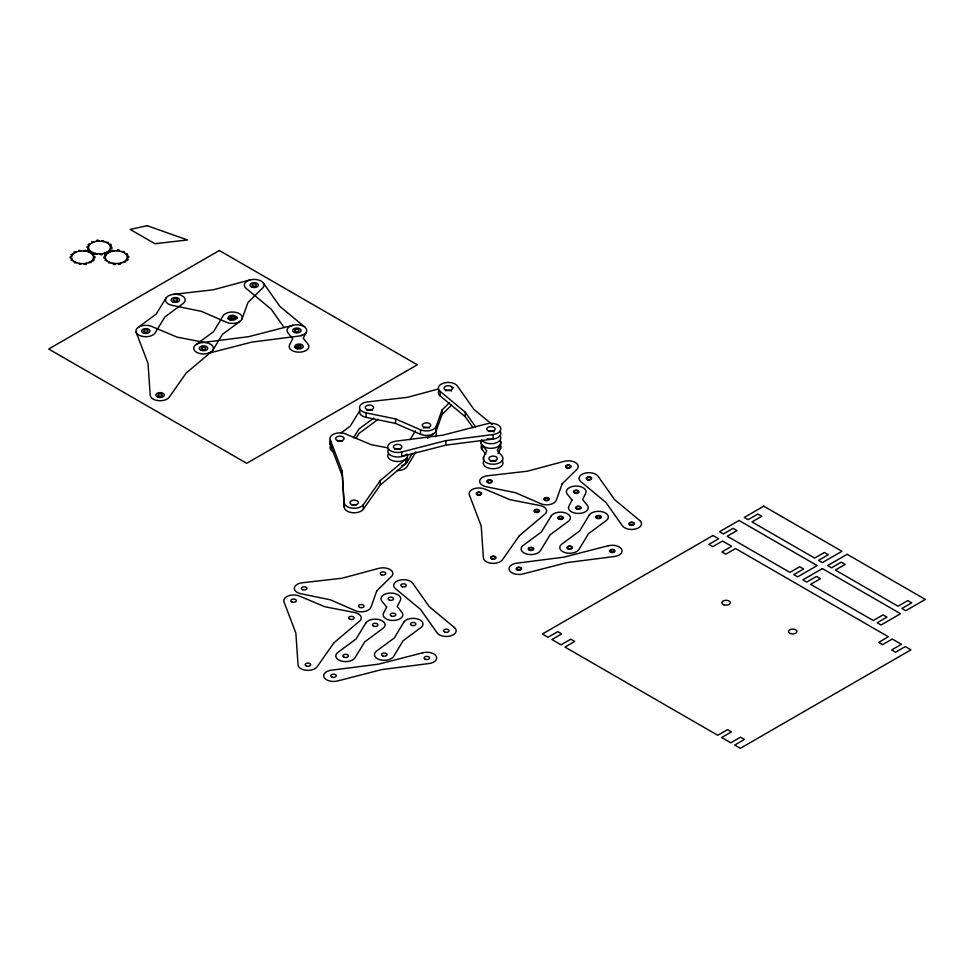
<?xml version="1.0" encoding="UTF-8"?>
<svg xmlns="http://www.w3.org/2000/svg" width="974" height="974" viewBox="0 0 974 974"><rect width="100%" height="100%" fill="white"/><g stroke="black" fill="none" stroke-linecap="round" stroke-linejoin="round"><path stroke-width="1.46" d="M113.24 263.321C112.278 264.685 115.736 265.062 115.626 263.564M117.002 250.829C116.868 249.368 120.313 249.636 119.388 251.073M242.1 318.875L247.968 302.451L263.029 287.634A9.874 5.698 0 0 0 259.961 280.488A9.874 5.698 0 0 0 247.25 281.048A9.874 5.698 0 0 0 246.069 288.365L271.174 309.172L284.14 327.532M442.05 409.993L442.05 414.498L436.169 430.922L436.169 426.405L442.05 409.993L449.404 402.761M79.052 263.333L79.271 264.283L81.414 263.625M83.667 250.927L85.809 250.269L86.041 251.219M95.233 253.374L95.342 254.336L97.558 253.776M101.43 241.211L103.658 240.639L103.755 241.601M306.372 332.097L303.231 338.246L307.967 344.053A9.874 5.698 0 0 1 299.809 352.162A9.874 5.698 0 0 1 289.57 344.869L292.699 338.721L287.963 332.925A9.874 5.698 0 0 1 293.357 325.17A9.874 5.698 0 0 1 306.347 328.847A9.874 5.698 0 0 1 299.03 336.054L251.791 342.105L207.596 353.489M502.048 460.605A9.874 5.698 0 0 1 493.879 468.725A9.874 5.698 0 0 1 483.64 461.433L483.64 456.916L486.781 450.767L482.045 444.972A9.874 5.698 0 0 1 481.692 440.601M481.667 440.723A9.874 5.698 0 0 0 491.139 448.332A9.874 5.698 0 0 0 500.161 440.552A9.874 5.698 0 0 1 500.441 444.144L497.312 450.292L502.048 456.1A9.874 5.698 0 0 1 493.879 464.208A9.874 5.698 0 0 1 483.64 456.916M497.933 453.58L500.441 448.661L500.441 444.144M230.156 319.91L231.288 319.691L232.433 317.719L227.879 318.595M296.766 348.668L297.91 348.448L299.042 346.476L294.489 347.353M212.904 350.153L222.401 334.386L240.201 321.237M410.054 439.724L415.399 430.861M406.986 462.2L412.319 453.336M415.886 451.936L406.986 466.716A9.874 5.698 0 0 1 397.015 470.527M166.03 298.056L156.181 314.103L138.016 327.507M360.1 410.115L350.25 426.149L341.168 432.858M353.489 437.959L359.029 428.937L373.785 418.041M355.948 438.458L359.029 433.442L377.194 420.038A9.874 5.698 0 0 0 378.058 419.283M363.314 509.244L363.314 504.727L380.286 480.559L405.805 459.034L405.805 463.551L380.286 485.064L363.314 509.244A9.874 5.698 0 0 1 352.466 512.714A9.874 5.698 0 0 1 344.297 507.32L342.105 470.941L330.223 439.785A9.874 5.698 0 0 1 334.472 433.795A9.874 5.698 0 0 1 345.685 433.954L371.057 444.631L387.421 447.809M442.05 414.498L451.51 405.208M211.723 351.504L186.204 373.018L169.233 397.185A9.874 5.698 0 0 1 158.385 400.667A9.874 5.698 0 0 1 150.215 395.274L148.024 363.399L136.153 332.256M108.942 261.945L108.431 262.834L110.914 262.761M121.726 251.633L124.197 251.548L123.686 252.449M74.84 261.86L74.243 262.712L76.763 262.712M88.33 251.84L90.838 251.84L90.241 252.692M195.798 344.772L213.61 331.623L223.095 315.844A9.874 5.698 0 0 1 236.621 312.557A9.874 5.698 0 0 1 240.882 320.665A9.874 5.698 0 0 1 226.479 322.272L201.508 311.388L172.033 305.337A9.874 5.698 0 0 1 166.444 297.496A9.874 5.698 0 0 1 180.555 295.122A9.874 5.698 0 0 1 183.112 303.474L164.947 316.891L155.097 332.925A9.874 5.698 0 0 1 141.62 336.188A9.874 5.698 0 0 1 137.285 328.128A9.874 5.698 0 0 1 151.603 326.412L176.976 337.089L206.732 342.885A9.874 5.698 0 0 1 211.334 351.809A9.874 5.698 0 0 1 195.214 351.31A9.874 5.698 0 0 1 201.435 342.714L248.674 336.663L292.87 325.279M427.598 438.215L434.282 433.284M91.239 251.73L90.521 252.558L93.029 252.668M105.959 242.319L108.467 242.416L107.761 243.257M236.597 317.5L237.546 317.39L236.597 318.376L235.647 317.828L237.364 317.938M302.317 335.251L301.063 335.653M106.093 259.632L104.961 260.302L107.262 260.862M125.366 253.532L127.667 254.092L126.535 254.762M72.161 259.474L70.992 260.119L73.245 260.728M91.836 253.824L94.101 254.433L92.92 255.078M250.014 279.94L213.209 289.814L173.409 294.367M438.434 388.991L407.29 397.343L367.49 401.909A9.874 5.698 0 0 0 359.564 407.083A9.874 5.698 0 0 0 366.102 412.879L395.59 418.917L420.549 429.802A9.874 5.698 0 0 0 436.169 426.405M401.678 451.997L445.873 440.613L493.112 434.562A9.874 5.698 0 0 0 500.344 427.209A9.874 5.698 0 0 0 486.951 423.8L442.756 435.183L395.517 441.234A9.874 5.698 0 0 0 388.273 448.588A9.874 5.698 0 0 0 401.678 451.997L401.678 456.514L445.873 445.13L493.112 439.079L493.112 434.562M88.865 249.234C86.382 248.845 88.366 251.828 89.778 250.525M109.21 244.45C110.586 243.123 112.716 246.191 110.123 245.74M228.44 318.924L229.584 318.705M229.012 319.253L230.156 319.034M229.584 319.582L230.716 319.362M295.061 347.681L296.193 347.462M295.633 348.01L296.766 347.791M296.193 348.339L297.338 348.12M105.277 256.832C103.317 255.821 103.232 259.194 105.411 258.232M127.217 256.162C129.311 255.115 129.432 258.67 127.35 257.562A11.055 6.38 0 0 1 110.245 262.53A11.055 6.38 0 0 1 111.353 251.499A11.055 6.38 0 0 1 127.35 257.562M71.54 256.661C69.653 255.638 69.361 258.987 71.577 258.061M93.516 256.503C95.598 255.48 95.622 258.974 93.541 257.903A11.055 6.38 0 0 1 76.118 262.469A11.055 6.38 0 0 1 77.969 251.462A11.055 6.38 0 0 1 93.541 257.903M88.61 246.398C86.82 245.265 86.126 248.589 88.464 247.798M110.537 247.177C112.838 246.312 112.205 249.758 110.391 248.577A11.055 6.38 0 0 1 92.42 252.388A11.055 6.38 0 0 1 95.683 241.503A11.055 6.38 0 0 1 110.391 248.577M359.954 410.383A9.874 5.698 0 0 0 366.102 417.383L395.59 423.434L420.549 434.319A9.874 5.698 0 0 0 432.213 434.416A9.874 5.698 0 0 0 435.902 428.024M106.653 254.104C105.509 252.826 103.074 255.529 105.716 255.395M126.912 258.999C129.591 258.877 127.01 261.641 125.975 260.289M73.099 253.958L70.883 254.579L72.076 255.237M93.017 259.327C95.659 259.279 93.029 261.921 91.982 260.594M90.509 243.78L88.184 244.34L89.316 244.998M109.672 249.977C112.29 250.026 109.453 252.558 108.491 251.195M295.621 347.134L297.91 348.448M229.012 318.376L231.288 319.691M109.928 251.986L107.396 252.096L108.114 252.911M124.514 261.482L125.208 262.31L122.7 262.408M76.52 251.925L74.012 251.962L74.645 252.814M90.436 261.738L91.081 262.59L88.561 262.627M94.186 241.893L91.678 241.82L92.201 242.696M106.799 252.278L107.298 253.179L104.815 253.082M492.223 424.579L473.973 409.457L457.39 385.984A9.874 5.698 0 0 0 443.535 383.123A9.874 5.698 0 0 0 440.151 391.39L440.151 395.907L465.243 416.702L473.096 427.829M440.151 391.39L465.243 412.197L475.714 427.014M304.996 327.227L279.903 306.433L263.321 282.959M481.692 445.106A9.874 5.698 0 0 0 482.045 449.477L485.831 454.127M114.482 250.902L112.266 250.33L112.144 251.292M120.484 263.102C121.665 264.575 118.097 264.831 118.146 263.491M81.146 250.951L78.967 250.318L78.784 251.28M86.296 263.272C87.331 264.794 83.849 264.965 83.947 263.601M342.105 475.446L330.223 444.302L330.223 439.785M98.91 241.114C99.08 239.665 95.732 239.86 96.523 241.345M102.477 253.63C103.366 255.115 99.847 255.261 100.079 253.861M342.105 470.941L344.297 507.32M482.045 444.972L482.045 449.477M465.243 412.197L465.243 416.702M445.873 440.613L445.873 445.13M420.549 429.802L420.549 434.319M395.59 418.917L395.59 423.434M380.286 480.559L380.286 485.064M366.102 412.879L366.102 417.383M500.088 435.841A9.874 5.698 0 0 1 494.342 443.389A9.874 5.698 0 0 1 481.546 439.724M406.048 454.31A9.874 5.698 0 0 1 393.386 456.441A9.874 5.698 0 0 1 388.346 449.404M394.823 449.489A4.237 2.447 0 0 1 400.594 449.55M407.083 454.115A9.874 5.698 0 0 1 397.818 461.518A9.874 5.698 0 0 1 388.139 454.298M500.088 431.324A9.874 5.698 0 0 1 497.945 437.545A9.874 5.698 0 0 1 487.158 438.775M488.571 431.494A4.237 2.447 0 0 1 494.22 431.945M440.151 395.907A9.874 5.698 0 0 1 438.884 390.842M451.4 387.238A9.874 5.698 0 0 1 453.665 387.883M445.532 390.769A4.237 2.447 0 0 1 451.498 391.073M500.222 445.045A9.874 5.698 0 0 1 500.441 448.661M490.409 461.165A4.237 2.447 0 0 1 495.827 461.165M332.609 446.944A9.874 5.698 0 0 1 330.758 440.881M406.621 457.938A9.874 5.698 0 0 1 401.69 465.535M337.467 441.064A4.237 2.447 0 0 1 342.276 441.064M352.101 504.958A4.237 2.447 0 0 1 356.216 504.958M363.314 504.727A9.874 5.698 0 0 1 352.466 508.197A9.874 5.698 0 0 1 344.297 502.815M423.507 428.036A4.237 2.447 0 0 1 429.497 428.036M366.699 410.139A4.237 2.447 0 0 1 372.665 410.444M435.902 432.541A9.874 5.698 0 0 1 435.402 436.754M333.802 452.082A9.874 5.698 0 0 1 330.758 445.386M376.804 590.853L370.924 607.277A9.874 5.698 0 0 1 355.303 610.674L330.344 599.789L300.869 593.738A9.874 5.698 0 0 1 294.318 587.955A9.874 5.698 0 0 1 302.244 582.781L342.044 578.215L378.849 568.341A9.874 5.698 0 0 1 390.318 569.68A9.874 5.698 0 0 1 391.524 576.401L376.804 590.853M562.156 483.847L556.276 500.271A9.874 5.698 0 0 1 540.655 503.668L515.696 492.771L486.209 486.732A9.874 5.698 0 0 1 479.671 480.949A9.874 5.698 0 0 1 487.597 475.762L527.397 471.197L564.202 461.335A9.874 5.698 0 0 1 575.671 462.674A9.874 5.698 0 0 1 576.864 469.395L562.156 483.847M386.666 606.997L383.537 613.145A9.874 5.698 0 0 0 393.776 620.438A9.874 5.698 0 0 0 401.945 612.329L397.209 606.522L400.338 600.374A9.874 5.698 0 0 0 390.099 593.081A9.874 5.698 0 0 0 381.93 601.202L386.666 606.997M572.018 499.991L568.889 506.139A9.874 5.698 0 0 0 579.128 513.432A9.874 5.698 0 0 0 587.298 505.311L582.562 499.516L585.691 493.368A9.874 5.698 0 0 0 575.451 486.075A9.874 5.698 0 0 0 567.282 494.183L572.018 499.991M403.82 622.179L394.324 637.946L376.512 651.095A9.874 5.698 0 0 0 379.568 659.617A9.874 5.698 0 0 0 393.618 656.476L403.114 640.709L420.926 627.56A9.874 5.698 0 0 0 417.87 619.05A9.874 5.698 0 0 0 403.82 622.179M589.173 515.161L579.676 530.94L561.864 544.089A9.874 5.698 0 0 0 564.92 552.599A9.874 5.698 0 0 0 578.97 549.47L588.466 533.703L606.278 520.554A9.874 5.698 0 0 0 603.223 512.032A9.874 5.698 0 0 0 589.173 515.161M365.883 622.958L356.034 638.993L337.868 652.41A9.874 5.698 0 0 0 340.888 660.92A9.874 5.698 0 0 0 354.95 657.827L364.8 641.781L382.965 628.376A9.874 5.698 0 0 0 379.933 619.866A9.874 5.698 0 0 0 365.883 622.958M551.235 515.94L541.386 531.987L523.221 545.391A9.874 5.698 0 0 0 526.24 553.902A9.874 5.698 0 0 0 540.302 550.809L550.152 534.763L568.317 521.358A9.874 5.698 0 0 0 565.285 512.848A9.874 5.698 0 0 0 551.235 515.94M334.033 642.67L317.061 666.837A9.874 5.698 0 0 1 306.213 670.307A9.874 5.698 0 0 1 298.044 664.925L295.853 633.051L283.982 601.895A9.874 5.698 0 0 1 288.219 595.893A9.874 5.698 0 0 1 299.432 596.064L324.805 606.741L354.56 612.524A9.874 5.698 0 0 1 359.552 621.144L334.033 642.67M519.386 535.651L502.414 559.819A9.874 5.698 0 0 1 491.566 563.301A9.874 5.698 0 0 1 483.396 557.907L481.205 526.033L469.334 494.889A9.874 5.698 0 0 1 473.571 488.887A9.874 5.698 0 0 1 484.784 489.058L510.157 499.723L539.913 505.518A9.874 5.698 0 0 1 544.904 514.138L519.386 535.651M219.333 250.501L48.7 349.009L246.69 463.32L417.31 364.8L219.333 250.501M712.992 535.505L542.36 634.013L547.997 637.276L557.761 631.639L561.669 633.891L551.905 639.528L561.048 644.812L570.813 639.175L574.721 641.428L564.957 647.065L717.741 735.273L727.517 729.636L731.425 731.888L721.649 737.537L730.792 742.809L740.569 737.172L744.477 739.424L734.7 745.073L740.337 748.324L910.97 649.816L905.333 646.553L895.569 652.203L891.66 649.938L901.425 644.301L892.281 639.017L882.517 644.666L878.609 642.402L888.373 636.765L735.589 548.557L725.813 554.194L721.904 551.941L731.681 546.292L722.538 541.02L712.761 546.658L708.853 544.405L718.629 538.756L712.992 535.505M739.035 520.469L719.506 531.743L723.341 533.959L733.105 528.322L737.014 530.574L727.249 536.224L789.902 572.395L799.678 566.758L803.587 569.011L793.81 574.648L797.657 576.864L817.186 565.59L739.035 520.469M763.786 506.176L744.246 517.462L748.093 519.678L757.857 514.041L761.765 516.293L752.001 521.93L814.654 558.102L824.418 552.465L828.326 554.717L818.562 560.367L822.397 562.582L841.938 551.296L763.786 506.176M822.397 568.597L802.868 579.871L806.703 582.087L816.468 576.45L820.376 578.702L810.611 584.351L873.264 620.523L883.041 614.886L886.949 617.139L877.172 622.776L881.02 624.991L900.548 613.717L822.397 568.597M847.149 554.303L827.608 565.59L831.455 567.805L841.219 562.168L845.128 564.421L835.351 570.058L898.016 606.23L907.78 600.593L911.688 602.845L901.924 608.494L905.759 610.71L925.3 599.424L847.149 554.303M608.19 545.757L563.995 557.14L516.756 563.191A9.874 5.698 0 0 0 509.512 570.545A9.874 5.698 0 0 0 522.916 573.966L567.099 562.582L614.351 556.531A9.874 5.698 0 0 0 621.582 549.178A9.874 5.698 0 0 0 608.19 545.757M422.838 652.763L378.642 664.146L331.404 670.197A9.874 5.698 0 0 0 324.159 677.551A9.874 5.698 0 0 0 337.564 680.972L381.759 669.588L428.998 663.538A9.874 5.698 0 0 0 436.23 656.184A9.874 5.698 0 0 0 422.838 652.763M147.111 225.676L130.187 229.438L154.927 243.719L187.495 239.969L147.111 225.676M639.748 520.493L614.643 499.699L598.06 476.225A9.874 5.698 0 0 0 584.205 473.364A9.874 5.698 0 0 0 580.821 481.631L605.913 502.438L622.496 525.911A9.874 5.698 0 0 0 636.363 528.76A9.874 5.698 0 0 0 639.748 520.493M454.395 627.512L429.291 606.705L412.708 583.231A9.874 5.698 0 0 0 398.853 580.382A9.874 5.698 0 0 0 395.468 588.649L420.561 609.444L437.143 632.917A9.874 5.698 0 0 0 451.011 635.779A9.874 5.698 0 0 0 454.395 627.512M488.485 430.983A4.237 2.447 0 0 0 495.182 429.254A4.237 2.447 0 0 0 489.24 426.77A4.237 2.447 0 0 0 488.485 430.983M395.164 448.771A4.237 2.447 0 0 0 401.872 447.042A4.237 2.447 0 0 0 395.931 444.558A4.237 2.447 0 0 0 395.164 448.771M446.129 390.257A4.237 2.447 0 0 0 452.484 388.139A4.237 2.447 0 0 0 446.129 386.021A4.237 2.447 0 0 0 446.129 390.257M491.006 460.653A4.237 2.447 0 0 0 497.349 458.535A4.237 2.447 0 0 0 491.006 456.416A4.237 2.447 0 0 0 491.006 460.653M381.625 574.891A2.764 1.595 0 0 0 385.765 573.516A2.764 1.595 0 0 0 381.625 572.128A2.764 1.595 0 0 0 381.625 574.891M306.53 666.07A2.764 1.595 0 0 0 310.682 664.694A2.764 1.595 0 0 0 306.53 663.318A2.764 1.595 0 0 0 306.53 666.07M349.861 619.245A2.764 1.595 0 0 0 354.159 618.04A2.764 1.595 0 0 0 350.202 616.493A2.764 1.595 0 0 0 349.861 619.245M292.066 601.993A2.764 1.595 0 0 0 296.376 600.788A2.764 1.595 0 0 0 292.407 599.241A2.764 1.595 0 0 0 292.066 601.993M302.622 589.684A2.764 1.595 0 0 0 306.92 588.479A2.764 1.595 0 0 0 302.963 586.932A2.764 1.595 0 0 0 302.622 589.684M359.71 607.447A2.764 1.595 0 0 0 364.02 606.242A2.764 1.595 0 0 0 360.051 604.696A2.764 1.595 0 0 0 359.71 607.447M389.478 600.142A2.764 1.595 0 0 0 393.63 598.767A2.764 1.595 0 0 0 389.478 597.379A2.764 1.595 0 0 0 389.478 600.142M391.633 616.14A2.764 1.595 0 0 0 395.773 614.752A2.764 1.595 0 0 0 391.633 613.377A2.764 1.595 0 0 0 391.633 616.14M373.809 626.245A2.764 1.595 0 0 0 377.949 624.858A2.764 1.595 0 0 0 373.809 623.482A2.764 1.595 0 0 0 373.809 626.245M344.09 657.243A2.764 1.595 0 0 0 348.4 656.038A2.764 1.595 0 0 0 344.431 654.479A2.764 1.595 0 0 0 344.09 657.243M332.158 677.149A2.764 1.595 0 0 0 336.298 675.761A2.764 1.595 0 0 0 332.158 674.385A2.764 1.595 0 0 0 332.158 677.149M425.309 659.301A2.764 1.595 0 0 0 429.607 658.083A2.764 1.595 0 0 0 425.65 656.537A2.764 1.595 0 0 0 425.309 659.301M382.745 655.928A2.764 1.595 0 0 0 387.055 654.723A2.764 1.595 0 0 0 383.086 653.177A2.764 1.595 0 0 0 382.745 655.928M411.6 625.369A2.764 1.595 0 0 0 415.898 624.164A2.764 1.595 0 0 0 411.941 622.617A2.764 1.595 0 0 0 411.6 625.369M444.911 632.15A2.764 1.595 0 0 0 449.051 630.762A2.764 1.595 0 0 0 444.911 629.387A2.764 1.595 0 0 0 444.911 632.15M402.189 586.774A2.764 1.595 0 0 0 406.328 585.386A2.764 1.595 0 0 0 402.189 584.01A2.764 1.595 0 0 0 402.189 586.774M491.712 559.003A2.764 1.595 0 0 0 496.022 557.798A2.764 1.595 0 0 0 492.053 556.251A2.764 1.595 0 0 0 491.712 559.003M535.371 512.3A2.764 1.595 0 0 0 539.523 510.912A2.764 1.595 0 0 0 535.371 509.536A2.764 1.595 0 0 0 535.371 512.3M477.418 494.975A2.764 1.595 0 0 0 481.728 493.769A2.764 1.595 0 0 0 477.759 492.223A2.764 1.595 0 0 0 477.418 494.975M487.974 482.678A2.764 1.595 0 0 0 492.272 481.473A2.764 1.595 0 0 0 488.315 479.926A2.764 1.595 0 0 0 487.974 482.678M545.233 500.49A2.764 1.595 0 0 0 549.373 499.114A2.764 1.595 0 0 0 545.233 497.726A2.764 1.595 0 0 0 545.233 500.49M566.978 467.885A2.764 1.595 0 0 0 571.117 466.497A2.764 1.595 0 0 0 566.978 465.122A2.764 1.595 0 0 0 566.978 467.885M574.672 493.075A2.764 1.595 0 0 0 578.97 491.87A2.764 1.595 0 0 0 575.013 490.324A2.764 1.595 0 0 0 574.672 493.075M576.815 509.061A2.764 1.595 0 0 0 581.125 507.856A2.764 1.595 0 0 0 577.156 506.31A2.764 1.595 0 0 0 576.815 509.061M559.161 519.227A2.764 1.595 0 0 0 563.301 517.851A2.764 1.595 0 0 0 559.161 516.463A2.764 1.595 0 0 0 559.161 519.227M529.442 550.225A2.764 1.595 0 0 0 533.752 549.019A2.764 1.595 0 0 0 529.783 547.473A2.764 1.595 0 0 0 529.442 550.225M517.511 570.131A2.764 1.595 0 0 0 521.65 568.755A2.764 1.595 0 0 0 517.511 567.367A2.764 1.595 0 0 0 517.511 570.131M610.832 552.343A2.764 1.595 0 0 0 614.971 550.967A2.764 1.595 0 0 0 610.832 549.579A2.764 1.595 0 0 0 610.832 552.343M568.268 548.983A2.764 1.595 0 0 0 572.408 547.595A2.764 1.595 0 0 0 568.268 546.219A2.764 1.595 0 0 0 568.268 548.983M596.952 518.363A2.764 1.595 0 0 0 601.25 517.157A2.764 1.595 0 0 0 597.293 515.599A2.764 1.595 0 0 0 596.952 518.363M630.263 525.132A2.764 1.595 0 0 0 634.403 523.756A2.764 1.595 0 0 0 630.263 522.368A2.764 1.595 0 0 0 630.263 525.132M587.541 479.756A2.764 1.595 0 0 0 591.681 478.38A2.764 1.595 0 0 0 587.541 476.992A2.764 1.595 0 0 0 587.541 479.756M577.302 508.805A2.118 1.218 0 0 0 580.48 507.746A2.118 1.218 0 0 0 577.302 506.687A2.118 1.218 0 0 0 577.302 508.805M575.025 492.771A2.118 1.218 0 0 0 578.325 491.846A2.118 1.218 0 0 0 575.293 490.653A2.118 1.218 0 0 0 575.025 492.771M529.807 549.92A2.118 1.218 0 0 0 533.107 548.995A2.118 1.218 0 0 0 530.063 547.802A2.118 1.218 0 0 0 529.807 549.92M559.478 518.911A2.118 1.218 0 0 0 562.655 517.851A2.118 1.218 0 0 0 559.478 516.792A2.118 1.218 0 0 0 559.478 518.911M568.585 548.654A2.118 1.218 0 0 0 571.762 547.595A2.118 1.218 0 0 0 568.585 546.536A2.118 1.218 0 0 0 568.585 548.654M597.306 518.046A2.118 1.218 0 0 0 600.617 517.121A2.118 1.218 0 0 0 597.573 515.94A2.118 1.218 0 0 0 597.306 518.046M587.858 479.439A2.118 1.218 0 0 0 591.035 478.38A2.118 1.218 0 0 0 587.858 477.321A2.118 1.218 0 0 0 587.858 479.439M630.58 524.816A2.118 1.218 0 0 0 633.757 523.756A2.118 1.218 0 0 0 630.58 522.697A2.118 1.218 0 0 0 630.58 524.816M611.015 551.978A2.118 1.218 0 0 0 614.326 551.053A2.118 1.218 0 0 0 611.282 549.86A2.118 1.218 0 0 0 611.015 551.978M517.827 569.814A2.118 1.218 0 0 0 521.005 568.755A2.118 1.218 0 0 0 517.827 567.696A2.118 1.218 0 0 0 517.827 569.814M492.211 558.747A2.118 1.218 0 0 0 495.389 557.688A2.118 1.218 0 0 0 492.211 556.629A2.118 1.218 0 0 0 492.211 558.747M477.784 494.67A2.118 1.218 0 0 0 481.083 493.745A2.118 1.218 0 0 0 478.051 492.564A2.118 1.218 0 0 0 477.784 494.67M535.566 511.934A2.118 1.218 0 0 0 538.865 510.997A2.118 1.218 0 0 0 535.834 509.816A2.118 1.218 0 0 0 535.566 511.934M488.327 482.373A2.118 1.218 0 0 0 491.627 481.448A2.118 1.218 0 0 0 488.595 480.255A2.118 1.218 0 0 0 488.327 482.373M545.428 500.125A2.118 1.218 0 0 0 548.727 499.199A2.118 1.218 0 0 0 545.683 498.018A2.118 1.218 0 0 0 545.428 500.125M567.294 467.557A2.118 1.218 0 0 0 570.472 466.497A2.118 1.218 0 0 0 567.294 465.438A2.118 1.218 0 0 0 567.294 467.557M158.896 396.065A2.118 1.218 0 0 0 162.195 395.14A2.118 1.218 0 0 0 159.164 393.946A2.118 1.218 0 0 0 158.896 396.065M144.602 332.037A2.118 1.218 0 0 0 147.902 331.111A2.118 1.218 0 0 0 144.87 329.93A2.118 1.218 0 0 0 144.602 332.037M202.385 349.289A2.118 1.218 0 0 0 205.684 348.363A2.118 1.218 0 0 0 202.653 347.182A2.118 1.218 0 0 0 202.385 349.289M174.273 301.027A2.118 1.218 0 0 0 177.451 299.968A2.118 1.218 0 0 0 174.273 298.908A2.118 1.218 0 0 0 174.273 301.027M231.374 318.778A2.118 1.218 0 0 0 234.551 317.719A2.118 1.218 0 0 0 231.374 316.66A2.118 1.218 0 0 0 231.374 318.778M297.983 347.535A2.118 1.218 0 0 0 301.161 346.476A2.118 1.218 0 0 0 297.983 345.417A2.118 1.218 0 0 0 297.983 347.535M295.706 331.501A2.118 1.218 0 0 0 299.006 330.576A2.118 1.218 0 0 0 295.974 329.382A2.118 1.218 0 0 0 295.706 331.501M253.118 286.173A2.118 1.218 0 0 0 256.296 285.114A2.118 1.218 0 0 0 253.118 284.055A2.118 1.218 0 0 0 253.118 286.173M337.381 440.54A4.237 2.447 0 0 0 344.078 438.811A4.237 2.447 0 0 0 338.136 436.328A4.237 2.447 0 0 0 337.381 440.54M352.04 504.702A4.237 2.447 0 0 0 358.395 502.584A4.237 2.447 0 0 0 352.04 500.466A4.237 2.447 0 0 0 352.04 504.702M424.384 427.379A4.237 2.447 0 0 0 430.739 425.261A4.237 2.447 0 0 0 424.384 423.142A4.237 2.447 0 0 0 424.384 427.379M366.93 409.482A4.237 2.447 0 0 0 373.626 407.753A4.237 2.447 0 0 0 367.685 405.269A4.237 2.447 0 0 0 366.93 409.482M790.328 633.514A4.237 2.447 0 0 0 796.927 631.663A4.237 2.447 0 0 0 790.851 629.289A4.237 2.447 0 0 0 790.328 633.514M723.962 604.854A4.237 2.447 0 0 0 730.317 602.736A4.237 2.447 0 0 0 723.962 600.617A4.237 2.447 0 0 0 723.962 604.854M172.958 301.989A4.237 2.447 0 0 0 179.557 300.138A4.237 2.447 0 0 0 173.482 297.764A4.237 2.447 0 0 0 172.958 301.989M252.059 287.233A4.237 2.447 0 0 0 258.414 285.114A4.237 2.447 0 0 0 252.059 282.996A4.237 2.447 0 0 0 252.059 287.233M157.715 397.075A4.237 2.447 0 0 0 164.314 395.225A4.237 2.447 0 0 0 158.238 392.851A4.237 2.447 0 0 0 157.715 397.075M143.677 333.145A4.237 2.447 0 0 0 150.033 331.026A4.237 2.447 0 0 0 143.677 328.908A4.237 2.447 0 0 0 143.677 333.145M201.204 350.311A4.237 2.447 0 0 0 207.803 348.461A4.237 2.447 0 0 0 201.728 346.087A4.237 2.447 0 0 0 201.204 350.311M296.924 348.595A4.237 2.447 0 0 0 303.279 346.476A4.237 2.447 0 0 0 296.924 344.358A4.237 2.447 0 0 0 296.924 348.595M294.781 332.609A4.237 2.447 0 0 0 301.136 330.49A4.237 2.447 0 0 0 294.781 328.372A4.237 2.447 0 0 0 294.781 332.609M230.314 319.837A4.237 2.447 0 0 0 236.67 317.719A4.237 2.447 0 0 0 230.314 315.6A4.237 2.447 0 0 0 230.314 319.837"/></g></svg>
